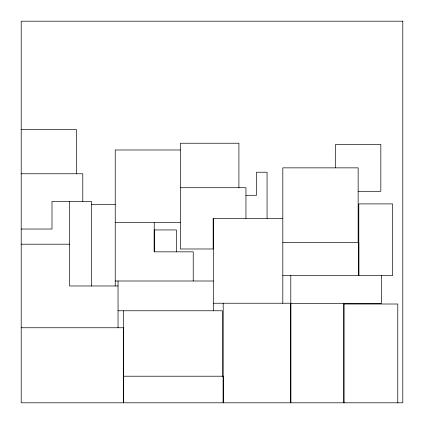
<?xml version="1.0" encoding="UTF-8"?>
<svg xmlns="http://www.w3.org/2000/svg" width="424" height="424" viewBox="0 0 424 424"><rect width="100%" height="100%" fill="white"/><g stroke="black" fill="none" stroke-linecap="round" stroke-linejoin="round"><path stroke-width="0.64" d="M193.222 281.001L193.222 251.835L154.225 251.835L154.225 222.664M343.896 303.457L343.896 402.8L343.896 304.013L397.786 304.013L397.786 402.8M21.2 129.638L76.5 129.638L76.5 173.766M180.375 149.985L115.233 149.985L115.227 285.972M21.2 173.766L82.791 173.766L82.791 201.4M180.375 187.721L245.947 187.721L245.947 218.355M358.148 191.309L380.826 191.309L380.826 144.399L335.469 144.399L335.469 167.856M245.947 195.289L256.504 195.289L256.504 172.229L267.056 172.229L267.056 218.355M91.425 204.352L115.227 204.352M282.808 218.355L213.161 218.355L213.161 248.983L180.375 248.983L180.375 143.233L238.908 143.233L238.908 187.721M115.233 222.664L180.375 222.664M21.2 229.029L51.998 229.029L51.998 201.4L91.425 201.4L91.425 285.972M282.808 242.348L358.805 242.348L358.805 275.637L358.805 203.902L392.582 203.902L392.582 275.637L282.808 275.637M21.2 244.192L69.621 244.192M115.233 281.001L213.314 281.001M118.042 285.972L69.621 285.972L69.621 201.4M213.314 303.234L290.795 303.234L290.795 402.8L290.795 275.637M290.795 303.457L381.361 303.457L381.361 275.637M118.042 310.771L222.314 310.771L222.314 376.215M21.2 327.757L123.347 327.757L123.347 402.8L123.347 310.771M123.347 376.215L223.204 376.215L223.204 402.8L223.204 303.234M358.148 242.348L358.148 167.856L282.808 167.856L282.808 303.234M213.314 218.355L213.314 310.771M176.437 251.835L176.437 229.941L154.225 229.941L154.225 251.835M118.042 281.001L118.042 327.757M402.8 21.2L21.2 21.2L21.2 402.8L402.8 402.8L402.8 21.2"/></g></svg>
